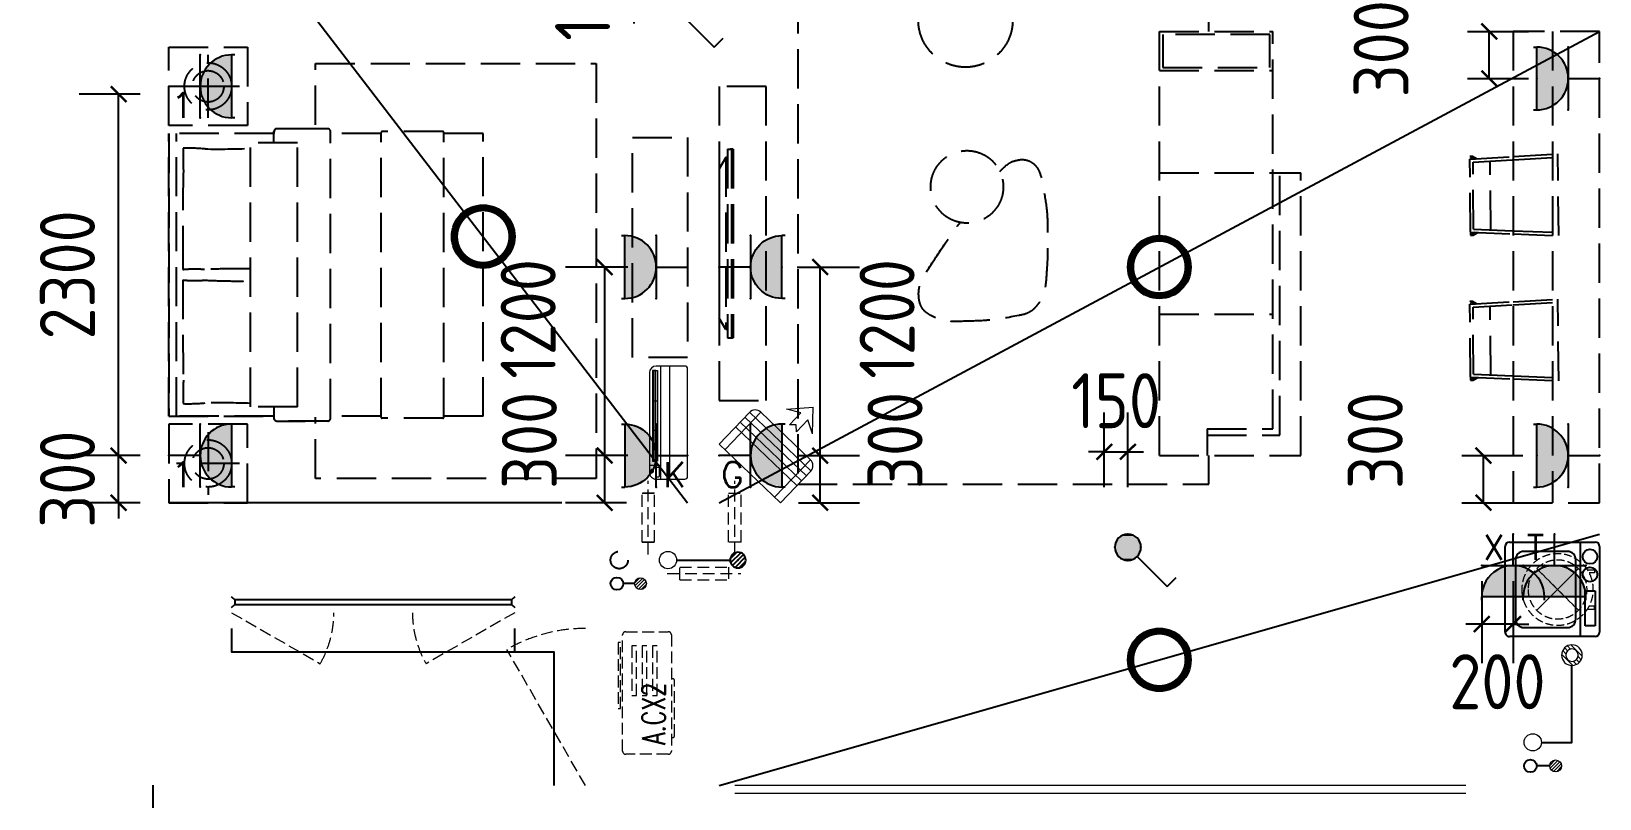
# Model space of a CAD drawing. Extents: x 3002737 to 4077523, y -995787 to -7267.
# Drawn here: x 3214464 to 3224437, y -718839 to -713956 of the extents above; entities that cross this region are included whole.
import ezdxf
from ezdxf.enums import TextEntityAlignment as Align

# ---------------------------------------------------------------- set-up
doc = ezdxf.new("R2010")
doc.units = 0
doc.header["$LTSCALE"] = 1000
doc.header["$MEASUREMENT"] = 0
for name, pattern in [('$1$DASH', [0.35, 0.25, -0.1]), ('A户型$0$DASH', [0.35, 0.25, -0.1]), ('DASH', [0.35, 0.25, -0.1]), ('HIDDEN', [0.375, 0.25, -0.125])]:
    doc.linetypes.add(name, pattern=pattern)
doc.layers.get('0').update_dxf_attribs({"linetype": 'CONTINUOUS'})
doc.layers.get('Defpoints').update_dxf_attribs({"linetype": 'CONTINUOUS'})
for name, color, linetype in [('!!电气', 1, 'CONTINUOUS'), ('3-栏杆1', 252, 'CONTINUOUS'), ('3.5方案汇报，与郭总、侯月琴确定户型_t8$0$2020.03.04 -1安徽标准化洋房户型(UA）_t8_t8$0$看线', 154, 'CONTINUOUS'), ('5fur', 175, 'CONTINUOUS'), ('EQUIP-插座', 3, 'CONTINUOUS'), ('EQUIP-照明', 3, 'CONTINUOUS'), ('LVTRY', 252, 'CONTINUOUS'), ('TEL_TEXT', 7, 'CONTINUOUS'), ('VPIPE-凝结', 150, 'CONTINUOUS'), ('VPIPE-雨水', 4, 'DASH'), ('看线', 185, 'CONTINUOUS')]:
    doc.layers.add(name, color=color, linetype=linetype)
for name, color, linetype, lineweight in [('EQUIP_地漏', 7, 'CONTINUOUS', 18), ('VPIPE-废水', 31, 'TG_F', 18), ('WINDOW', 146, 'CONTINUOUS', 20), ('平面-栏杆', 56, 'CONTINUOUS', 15), ('平面-看线', 252, 'CONTINUOUS', 15), ('平面-空调室内机', 176, 'CONTINUOUS', 9), ('平面-空调预留孔', 252, 'CONTINUOUS', 15), ('粉刷', 251, 'CONTINUOUS', 9)]:
    doc.layers.add(name, color=color, linetype=linetype, lineweight=lineweight)
doc.styles.add('_TCH_DIM', font='SIMPLEX', dxfattribs={"bigfont": 'GBCBIG'})
doc.styles.add('_TEL_DIM', font='SIMPLEX', dxfattribs={"width": 0.8, "height": 3.5, "bigfont": 'HZTXT'})
doc.styles.get("Standard").update_dxf_attribs({"font": 'gbenor.shx', "bigfont": 'gbcbig.shx'})
doc.styles.add('TG_LINETYPE', font='SIMPLEX', dxfattribs={"width": 0.8, "height": 3, "bigfont": 'HZTXT'})
doc.linetypes.add('TG_F', pattern='A,2,-0.3,["F",TG_LINETYPE,S=0.1,R=0,X=-0.23,Y=-0.15],0', length=2.3)
doc.dimstyles.get("Standard").update_dxf_attribs({"dimscale": 100, "dimtxt": 3.5, "dimasz": 1, "dimexe": 2.5, "dimexo": 3, "dimgap": 1.5, "dimtad": 1, "dimdec": 0, "dimzin": 0, "dimdsep": 46, "dimtxsty": 'Standard', "dimblk": 'ARCHTICK', "dimcen": 0.09, "dimadec": 0, "dimazin": 0, "dimtfac": 1, "dimtdec": 0, "dimtix": 1, "dimtmove": 2, "dimatfit": 3, "dimfxl": 1, "dimtolj": 1, "dimtzin": 0, "dimarcsym": 0})

# ---------------------------------------------------------------- blocks, each defined once
blk = doc.blocks.new('dongkong')
at = {"layer": '平面-空调预留孔', "color": 8, "linetype": 'HIDDEN', "ltscale": 0.3}
for p, q in [((-603796, 210899.9), (-603796, 210431.5)), ((-603836, 210821), (-603836, 210510.8)), ((-603836, 210821), (-603756, 210821)), ((-603756, 210821), (-603756, 210510.8))]:
    blk.add_line(p, q, dxfattribs=at)
blk.add_lwpolyline([(-603756, 210510.8), (-603836, 210510.8)], dxfattribs=at)
blk = doc.blocks.new('A$C001338C2')
at = {"color": 8}
for p, q in [((845, 304), (55, 304)), ((109, 215), (109, 304)), ((0, 249), (0, 22)), ((900, 22), (900, 249)), ((22, 0), (878, 0))]:
    blk.add_line(p, q, dxfattribs=at)
at = {"color": 8, "lineweight": 5}
for p, q in [((865, 279), (144, 279)), ((144, 279), (144, 266)), ((387, 279), (144, 279)), ((144, 279), (144, 253)), ((144, 266), (865, 266)), ((144, 240), (144, 253)), ((144, 253), (865, 253)), ((387, 240), (387, 279)), ((865, 279), (622, 279)), ((622, 279), (622, 240)), ((865, 253), (865, 279)), ((865, 266), (865, 240)), ((900, 215), (0, 215)), ((900, 143), (0, 143)), ((865, 240), (144, 240)), ((622, 240), (387, 240))]:
    blk.add_line(p, q, dxfattribs=at)
at = {"color": 8}
for points in [[(73, 275), (57, 275, -0.414214), (51, 281), (51, 283, -0.414214), (57, 289), (73, 289, -0.414214), (79, 283), (79, 281, -0.414214)], [(89, 226), (22, 226, -0.414214), (17, 232), (17, 243, -0.414214), (22, 249), (89, 249, -0.414214), (95, 243), (95, 232, -0.414214)]]:
    blk.add_lwpolyline(points, format="xyb", close=True, dxfattribs=at)
for centre, radius, start, end in [((55, 249), 55, 90, 180), ((845, 249), 55, 360, 90), ((22, 22), 22, 180, 270), ((878, 22), 22, 270, 360)]:
    blk.add_arc(centre, radius, start, end, dxfattribs=at)
blk = doc.blocks.new('$lvtry$00000171')
for p, q in [((-74, 11), (-11, 74)), ((-70, -27), (27, 70)), ((-53, -53), (53, 53)), ((-27, -70), (70, 27)), ((11, -74), (74, -11))]:
    blk.add_line(p, q)
blk.add_circle((0, 0), 75)
blk.add_point((0, 0))
blk = doc.blocks.new('$TwtSys$00000141')
at = {"color": 252}
for p, q in [((-47, 4), (-5, 46)), ((-47, 4), (-5, 46)), ((-44, -18), (18, 44)), ((-44, -18), (18, 44)), ((-33, -33), (33, 33)), ((-33, -33), (33, 33)), ((-16, -44), (44, 16)), ((-16, -44), (44, 16)), ((6, -46), (46, -6)), ((6, -46), (46, -6))]:
    blk.add_line(p, q, dxfattribs=at)
blk.add_circle((0, 0), 47, dxfattribs=at)
blk.add_circle((0, 0), 47, dxfattribs=at)
blk = doc.blocks.new('RECTANG')
for p, q in [((1, 1), (0, 1)), ((0, 1), (0, 0)), ((1, 0), (1, 1)), ((0, 0), (1, 0))]:
    blk.add_line(p, q)
blk = doc.blocks.new('洗衣机')
at = {"layer": 'LVTRY'}
for p, q in [((3791567.4, 243472.1), (3791021, 243472.1)), ((3791116.5, 243472.1), (3791116.5, 242871.5)), ((3790993.7, 243444.5), (3790993.7, 242899.1)), ((3791199, 243412.7), (3791474.9, 243412.7)), ((3791594.6, 242899.1), (3791594.6, 243444.5)), ((3791145.1, 242982.5), (3791145.1, 243358)), ((3791528.8, 243358), (3791528.8, 242982.5)), ((3791021, 242871.5), (3791567.4, 242871.5)), ((3791474.9, 242927.8), (3791199, 242927.8))]:
    blk.add_line(p, q, dxfattribs=at)
at = {"layer": 'LVTRY', "extrusion": (0, 0, -1)}
for centre, major_axis, start_param, end_param in [((3791021, 243444.5), (0, 27.6), -1.570796, 0), ((3791567.4, 243444.5), (0, 27.6), 0, 1.570796), ((3791055.1, 243379.8), (0, 46.9), 3.141593, 9.424778), ((3791199, 243358), (0, 54.7), 4.712389, 6.283185), ((3791474.9, 243358), (0, 54.7), 0, 1.570796), ((3791055.1, 243265.7), (0, 46.9), 3.141593, 9.424778), ((3791199, 242982.5), (0, 54.7), 3.141593, 4.712389), ((3791474.9, 242982.5), (0, 54.7), 1.570796, 3.141593), ((3791021, 242899.1), (0, 27.6), 3.141593, 4.712389), ((3791567.4, 242899.1), (0, 27.6), 1.570796, 3.141593)]:
    blk.add_ellipse(centre, major_axis=major_axis, ratio=0.986385, start_param=start_param, end_param=end_param, dxfattribs=at)
at = {"layer": 'LVTRY', "xscale": 63.25620569481588, "yscale": 224.5369532744355, "zscale": 64.12934308941763, "rotation": 180}
blk.add_blockref('RECTANG', (3791085.2, 243162.4), dxfattribs=at)
blk = doc.blocks.new('$TwtSys$00000543')
at = {"color": 252}
for p, q in [((-94, -9), (9, 94)), ((-9, -94), (94, 9)), ((12, 55), (42, 84)), ((40, 40), (66, 66)), ((55, 12), (84, 42)), ((-84, -42), (-55, -12)), ((-66, -66), (-40, -40)), ((-42, -84), (-12, -55))]:
    blk.add_line(p, q, dxfattribs=at)
for radius in [94, 56.4]:
    blk.add_circle((0, 0), radius, dxfattribs=at)
blk = doc.blocks.new('dnfhfn')
at = {"color": 252, "linetype": '$1$DASH', "ltscale": 0.2}
for p, q in [((101.9, 462.7, 0), (121.9, 462.7, 0)), ((101.9, 417.2, 0), (101.9, 462.7, 0)), ((121.9, 462.7, 0), (121.9, 429, 0)), ((353.1, 462.7, 0), (333.1, 462.7, 0)), ((333.1, 462.7, 0), (333.1, 429, 0)), ((353.1, 417.2, 0), (353.1, 462.7, 0))]:
    blk.add_line(p, q, dxfattribs=at)
at = {"color": 252, "linetype": '$1$DASH', "ltscale": 0.2, "elevation": 0}
for points in [[(94.9, 360.1), (94.9, 360.1), (360.1, 94.9), (360.1, 94.9)], [(360.1, 360.1), (94.9, 94.9), (94.9, 94.9), (360.1, 360.1)]]:
    blk.add_lwpolyline(points, close=True, dxfattribs=at)
at = {"color": 252, "linetype": '$1$DASH', "ltscale": 0.2}
for radius in [227.5, 187.5]:
    blk.add_circle((227.5, 227.5, 0), radius, dxfattribs=at)
blk = doc.blocks.new('fergve')
at = {"layer": '平面-空调预留孔', "color": 8, "linetype": 'DASH', "ltscale": 0.3}
for p, q in [((119062.7, 54987.6), (119062.7, 54977.6)), ((119072.7, 54967.6), (119425.6, 54967.6)), ((119435.6, 54977.6), (119435.6, 54987.6))]:
    blk.add_line(p, q, dxfattribs=at)
blk.add_lwpolyline([(119715.9, 54987.6), (118975.9, 54987.6, -0.414214), (118955.9, 55007.6), (118955.9, 55277.6, -0.414214), (118975.9, 55297.6), (119715.9, 55297.6, -0.414214), (119735.9, 55277.6), (119735.9, 55007.6, -0.414214)], format="xyb", close=True, dxfattribs=at)
for points in [[(119666.7, 55326.8), (119246.8, 55326.8), (119246.8, 55311.6), (119666.7, 55311.6)], [(119645.5, 55239.2), (119330, 55239.2), (119330, 55210.2), (119645.5, 55210.2)], [(119645.5, 55173.4), (119330, 55173.4), (119330, 55144.4), (119645.5, 55144.4)], [(119645.5, 55107.6), (119330, 55107.6), (119330, 55078.6), (119645.5, 55078.6)]]:
    blk.add_lwpolyline(points, close=True, dxfattribs=at)
for centre, start, end in [((119072.7, 54977.6), 180, 270), ((119425.6, 54977.6), 270, 0)]:
    blk.add_arc(centre, 10, start, end, dxfattribs=at)
at = {"layer": '平面-空调预留孔', "color": 8, "linetype": 'DASH', "ltscale": 0.3, "style": '_TCH_DIM', "width": 0.705882}
blk.add_text('A.CX2', height=146.88, dxfattribs=at).set_placement((119015.3, 55027.3))
blk = doc.blocks.new('dasdasf1sa2f31as32f')
at = {"color": 8}
for p, q in [((-116, 585.6), (43.3, 640.5)), ((82.7, 476.6), (43.3, 640.5)), ((-473.5, 259.7), (-339.5, 504)), ((-269.8, 524.3), (-427.7, 236.5)), ((134.6, 245.5), (-338.8, 505.1)), ((-269.8, 524.3), (113.7, 314)), ((-22.8, 585.5), (-116, 585.6)), ((-22.8, 585.5), (-73.4, 493.2)), ((-31.3, 504.4), (-73.4, 493.2)), ((-18.1, 462.9), (-31.3, 504.4)), ((32.4, 555.1), (-18.1, 462.9)), ((82.7, 476.6), (32.4, 555.1)), ((92.6, 168.8), (-380.9, 428.5)), ((114.7, 208.4), (-359.1, 468.2)), ((72.3, 131.9), (-401.1, 391.6)), ((113.7, 314), (-44.2, 26.2)), ((0, 0), (-473.5, 259.7)), ((134, 244.4), (0, 0))]:
    blk.add_line(p, q, dxfattribs=at)
for centre, start, end in [((-294.5, 479.4), 61.25933, 151.25933), ((89, 269), 331.25933, 61.25933)]:
    blk.add_arc(centre, 51.3, start, end, dxfattribs=at)
blk = doc.blocks.new('GDGDRGDGDRGDR')
at = {"layer": '平面-空调室内机', "ltscale": 0.3}
for p, rotation in [((-179479.5, 653502.9), 180), ((634787.3, 1046278.1), 89.99999999999999)]:
    blk.add_blockref('dongkong', p, dxfattribs=dict(at, rotation=rotation))
at = {"layer": '平面-空调预留孔'}
for name, p, rotation in [('dasdasf1sa2f31as32f', (424606.8, 442932.1), 344.9999999966897), ('fergve', (478900.7, 322375.3), 90)]:
    blk.add_blockref(name, p, dxfattribs=dict(at, rotation=rotation))
blk = doc.blocks.new('FGDGDGRDGRRD')
at = {"layer": '5fur', "color": 252, "linetype": 'A户型$0$DASH'}
for p, q in [((423434.8, 366694.8), (423434.8, 363577.1)), ((426049.7, 366458.3), (426049.7, 366694.8)), ((425734.9, 363758.3), (425734.9, 366458.3)), ((425734.9, 366458.3), (426457.1, 366458.3)), ((426457.1, 363928.3), (426457.1, 366458.3)), ((428534.8, 366458.3), (427984.8, 366458.3)), ((427984.8, 366458.3), (427984.8, 363458.3)), ((428234.8, 366458.3), (428234.8, 363458.3)), ((428534.8, 363458.3), (428534.8, 366458.3)), ((419434.8, 366358.3), (419934.8, 366358.3)), ((419434.8, 365858.3), (419434.8, 366358.3)), ((419434.8, 366358.3), (419934.8, 366358.3)), ((419434.8, 365858.3), (419434.8, 366358.3)), ((419934.8, 366358.3), (419934.8, 365858.3)), ((419934.8, 366358.3), (419934.8, 365858.3)), ((426437.1, 366438.3), (425757.1, 366438.3)), ((425757.1, 366438.3), (425757.1, 366228.3)), ((426437.1, 366228.3), (426437.1, 366438.3)), ((419684.8, 365908.3), (419684.8, 366308.3)), ((419684.8, 365908.3), (419684.8, 366308.3)), ((420368.9, 365863.3), (420368.9, 366253.6)), ((420368.9, 366253.6), (422152.9, 366253.6)), ((420368.9, 365863.3), (420368.9, 366253.6)), ((420368.9, 366253.6), (422152.9, 366253.6)), ((422152.9, 366253.6), (422152.9, 363613.5)), ((422152.9, 366253.6), (422152.9, 363613.5)), ((425734.9, 366208.3), (426457.1, 366208.3)), ((425757.1, 366228.3), (426437.1, 366228.3)), ((419884.8, 366108.3), (419484.8, 366108.3)), ((419884.8, 366108.3), (419484.8, 366108.3)), ((423234.8, 366108.3), (422934.8, 366108.3)), ((422934.8, 366108.3), (422934.8, 364108.3)), ((423234.8, 364108.3), (423234.8, 366108.3)), ((419934.8, 365858.3), (419434.8, 365858.3)), ((419934.8, 365858.3), (419434.8, 365858.3)), ((419434.8, 365808.3, 0), (419434.8, 364008.3)), ((419434.8, 364008.3), (419434.8, 365808.3, 0)), ((420103.7, 365808.3, 0), (419434.8, 365808.3)), ((419434.8, 365808.3, 0), (419434.8, 364008.3)), ((419434.8, 364008.3), (419434.8, 365808.3, 0)), ((420103.7, 365808.3, 0), (419434.8, 365808.3)), ((419484.8, 364008.3, 0), (419484.8, 365808.3, 0)), ((419484.8, 364008.3, 0), (419484.8, 365808.3, 0)), ((419953.7, 364068.3, 0), (419953.7, 365748.3, 0)), ((420253.7, 365748.3, 0), (419953.7, 365748.3, 0)), ((419953.7, 364068.3, 0), (419953.7, 365748.3, 0)), ((420253.7, 365748.3, 0), (419953.7, 365748.3, 0)), ((420104.6, 365825.9, 0), (420102.2, 365808.3, 0)), ((420104.6, 365825.9, 0), (420102.2, 365808.3, 0)), ((420103.7, 365748.3, 0), (420103.7, 365820.3, 0)), ((420103.7, 365748.3, 0), (420103.7, 365820.3, 0)), ((420106.6, 365832, 0), (420104.6, 365825.9, 0)), ((420106.6, 365832, 0), (420104.6, 365825.9, 0)), ((420113.2, 365836.9, 0), (420106.6, 365832, 0)), ((420113.2, 365836.9, 0), (420106.6, 365832, 0)), ((420121.7, 365838.3, 0), (420113.2, 365836.9, 0)), ((420121.7, 365838.3, 0), (420113.2, 365836.9, 0)), ((420302.6, 365838.3, 0), (420121.7, 365838.3, 0)), ((420445.7, 365838.3, 0), (420121.7, 365838.3, 0)), ((420302.6, 365838.3, 0), (420121.7, 365838.3, 0)), ((420445.7, 365838.3, 0), (420121.7, 365838.3, 0)), ((420253.7, 364068.3, 0), (420253.7, 365748.3, 0)), ((420253.7, 364068.3, 0), (420253.7, 365748.3, 0)), ((420463.7, 363996.3, 0), (420463.7, 365820.3, 0)), ((420463.7, 363996.3, 0), (420463.7, 365820.3, 0)), ((420784.8, 365808.3, 0), (420463.7, 365808.3, 0)), ((420784.8, 365808.3, 0), (420463.7, 365808.3, 0)), ((420784.8, 364002.3, 0), (420784.8, 365814.3, 0)), ((420784.8, 364002.3, 0), (420784.8, 365814.3, 0)), ((421178.8, 365820.3, 0), (420790.8, 365820.3, 0)), ((421178.8, 365820.3, 0), (420790.8, 365820.3, 0)), ((421184.8, 364002.3, 0), (421184.8, 365814.3, 0)), ((421184.8, 364002.3, 0), (421184.8, 365814.3, 0)), ((421434.8, 365808.3, 0), (421184.8, 365808.3, 0)), ((421434.8, 365808.3, 0), (421184.8, 365808.3, 0)), ((421434.8, 364008.3, 0), (421434.8, 365808.3, 0)), ((421434.8, 364008.3, 0), (421434.8, 365808.3, 0)), ((422384.8, 364383.5), (422384.8, 365783.5)), ((422384.8, 365783.5), (422734.8, 365783.5)), ((422384.8, 364383.5), (422384.8, 365783.5)), ((422384.8, 365783.5), (422734.8, 365783.5)), ((422734.8, 365783.5), (422734.8, 364383.5)), ((422734.8, 365783.5), (422734.8, 364383.5)), ((422978.2, 365654.9), (422934.8, 365583.7)), ((422978.2, 365654.9), (422934.8, 365583.7)), ((422978.2, 365654.9), (422978.2, 364561.7)), ((422987.3, 365654.9), (422978.2, 365654.9)), ((422978.2, 365654.9), (422978.2, 364561.7)), ((422987.3, 365654.9), (422978.2, 365654.9)), ((422987.3, 365708.3), (422987.3, 364508.3)), ((422987.3, 365708.3), (423024.1, 365708.3)), ((422987.3, 365708.3), (422987.3, 364508.3)), ((422987.3, 365708.3), (423024.1, 365708.3)), ((423024.1, 365708.3), (423008.3, 365708.3)), ((423024.1, 365708.3), (423008.3, 365708.3)), ((423013.6, 365708.3), (423013.6, 364508.3)), ((423013.6, 365708.3), (423013.6, 364508.3)), ((423024.1, 365708.3), (423024.1, 364508.3)), ((423024.1, 365708.3), (423024.1, 364508.3)), ((427709.2, 365664.3), (427726.5, 365664.5)), ((427709.2, 365664.3), (427737.5, 365646.7)), ((427709.3, 365650.7), (427716.2, 365645.4)), ((427709.4, 365645), (427984.8, 365661.4)), ((427713.9, 365180.3), (427709.4, 365645)), ((427726.5, 365664.5), (427756.5, 365647.8)), ((427984.8, 365661.4), (428269.5, 365678.2)), ((427984.8, 365641.3), (428269.7, 365658.2)), ((428274.6, 365158.1), (428269.5, 365678.2)), ((422934.8, 365583.7), (422934.8, 364632.9)), ((425734.9, 365558.3), (426634.9, 365558.3)), ((426501.6, 363888.3), (426501.6, 365558.3)), ((426634.9, 363758.3), (426634.9, 365558.3)), ((427729.6, 365626.2), (427984.8, 365641.3)), ((427733.7, 365199.5), (427729.6, 365626.2)), ((427842.2, 365195.2), (427837.9, 365632.6)), ((427713.9, 365180.3), (427984.8, 365169.6)), ((427714, 365174.6), (427720.8, 365180)), ((427714, 365174.6), (427714.1, 365161)), ((427714.1, 365161), (427742, 365179.2)), ((427714.1, 365161), (427731.4, 365161.2)), ((427731.4, 365161.2), (427761.1, 365178.4)), ((427733.7, 365199.5), (427984.8, 365189.6)), ((427984.8, 365189.6), (428274.4, 365178.1)), ((427984.8, 365169.6), (428274.6, 365158.1)), ((427984.8, 364737.6), (428269.5, 364754.5)), ((428274.6, 364234.3), (428269.5, 364754.5)), ((425734.9, 364658.3), (426457.1, 364658.3)), ((427709.2, 364740.6), (427726.5, 364740.7)), ((427709.2, 364740.6), (427737.5, 364722.9)), ((427709.3, 364727), (427716.2, 364721.7)), ((427709.4, 364721.3), (427984.8, 364737.6)), ((427713.9, 364256.6), (427709.4, 364721.3)), ((427726.5, 364740.7), (427756.5, 364724.1)), ((427729.6, 364702.4), (427984.8, 364717.6)), ((427733.7, 364275.8), (427729.6, 364702.4)), ((427842.2, 364271.5), (427837.9, 364708.9)), ((427984.8, 364717.6), (428269.7, 364734.4)), ((422978.2, 364561.7), (422934.8, 364632.9)), ((422987.3, 364561.7), (422978.2, 364561.7)), ((422987.3, 364508.3), (423024.1, 364508.3)), ((422734.8, 364383.5), (422384.8, 364383.5)), ((422734.8, 364383.5), (422384.8, 364383.5)), ((427713.9, 364256.6), (427984.8, 364245.8)), ((427714, 364250.9), (427720.8, 364256.3)), ((427714, 364250.9), (427714.1, 364237.3)), ((427714.1, 364237.3), (427742, 364255.4)), ((427731.4, 364237.4), (427761.1, 364254.7)), ((427733.7, 364275.8), (427984.8, 364265.8)), ((427984.8, 364265.8), (428274.4, 364254.4)), ((427984.8, 364245.8), (428274.6, 364234.3)), ((427714.1, 364237.3), (427731.4, 364237.4)), ((420253.7, 364068.3, 0), (419953.7, 364068.3, 0)), ((420253.7, 364068.3, 0), (419953.7, 364068.3, 0)), ((420103.7, 364068.3, 0), (420103.7, 363996.3, 0)), ((420103.7, 364068.3, 0), (420103.7, 363996.3, 0)), ((422934.8, 364108.3), (423234.8, 364108.3)), ((419434.8, 364008.3), (420102.3, 364008.3, 0)), ((420103.7, 364008.3, 0), (419434.8, 364008.3)), ((419434.8, 364008.3), (420102.3, 364008.3, 0)), ((420103.7, 364008.3, 0), (419434.8, 364008.3)), ((419934.8, 363958.3), (419434.8, 363958.3)), ((419434.8, 363958.3), (419434.8, 363458.3)), ((419934.8, 363958.3), (419434.8, 363958.3)), ((419434.8, 363958.3), (419434.8, 363458.3)), ((419934.8, 363458.3), (419934.8, 363958.3)), ((419934.8, 363458.3), (419934.8, 363958.3)), ((420102.3, 364008.3, 0), (420103.7, 363989.4, 0)), ((420102.3, 364008.3, 0), (420103.7, 363989.4, 0)), ((420103.7, 363989.4, 0), (420111.3, 363980.7, 0)), ((420103.7, 363989.4, 0), (420111.3, 363980.7, 0)), ((420111.3, 363980.7, 0), (420121.7, 363978.3, 0)), ((420111.3, 363980.7, 0), (420121.7, 363978.3, 0)), ((420121.7, 363978.3, 0), (420302.6, 363978.3, 0)), ((420445.7, 363978.3, 0), (420121.7, 363978.3, 0)), ((420121.7, 363978.3, 0), (420302.6, 363978.3, 0)), ((420445.7, 363978.3, 0), (420121.7, 363978.3, 0)), ((420302.6, 363978.3, 0), (420302.6, 363978.3, 0)), ((420302.6, 363978.3, 0), (420302.6, 363978.3, 0)), ((420368.9, 363613.5), (420368.9, 364003.3)), ((420368.9, 363613.5), (420368.9, 364003.3)), ((420784.8, 364008.3, 0), (420463.7, 364008.3, 0)), ((420784.8, 364008.3, 0), (420463.7, 364008.3, 0)), ((421178.8, 363996.3, 0), (420790.8, 363996.3, 0)), ((421178.8, 363996.3, 0), (420790.8, 363996.3, 0)), ((421434.8, 364008.3, 0), (421184.8, 364008.3, 0)), ((421434.8, 364008.3, 0), (421184.8, 364008.3, 0)), ((419684.8, 363908.3), (419684.8, 363508.3)), ((419684.8, 363908.3), (419684.8, 363508.3)), ((426039.6, 363928.3), (426457.1, 363928.3)), ((426039.6, 363928.3), (426039.6, 363758.3)), ((426039.6, 363888.3), (426501.6, 363888.3)), ((425734.9, 363758.3), (426634.9, 363758.3)), ((426049.7, 363577.1), (426049.7, 363758.3)), ((419884.8, 363708.3), (419484.8, 363708.3)), ((419884.8, 363708.3), (419484.8, 363708.3)), ((422152.9, 363613.5), (420368.9, 363613.5)), ((422152.9, 363613.5), (420368.9, 363613.5)), ((423434.8, 363577.1), (426049.7, 363577.1)), ((419434.8, 363458.3), (419934.8, 363458.3)), ((419434.8, 363458.3), (419934.8, 363458.3)), ((427984.8, 363458.3), (428534.8, 363458.3))]:
    blk.add_line(p, q, dxfattribs=at)
for centre, radius in [((424502, 366530.1), 300), ((419684.8, 366108.3), 150), ((419684.8, 366108.3), 150), ((419684.8, 366108.3), 100), ((419684.8, 366108.3), 100), ((424511.4, 365468.5), 230.7), ((419684.8, 363708.3), 150), ((419684.8, 363708.3), 150), ((419684.8, 363708.3), 100), ((419684.8, 363708.3), 100)]:
    blk.add_circle(centre, radius, dxfattribs=at)
for centre, radius, start, end in [((420121.7, 365820.3, 0), 18, 90, 180), ((420121.7, 365820.3, 0), 18, 90, 180), ((420445.7, 365820.3, 0), 18, 0, 90), ((420445.7, 365820.3, 0), 18, 0, 90), ((420790.8, 365814.3, 0), 6, 90, 180), ((420790.8, 365814.3, 0), 6, 90, 180), ((421178.8, 365814.3, 0), 6, 0, 90), ((421178.8, 365814.3, 0), 6, 0, 90), ((421458.5, 365647.9, 0), 1932.2, 178.02978, 182.4617), ((421458.5, 365647.9, 0), 1932.2, 178.02978, 182.4617), ((419559, 364561.5, 0), 1153.3, 84.6984, 91.56817), ((419559, 364561.5, 0), 1153.3, 84.6984, 91.56817), ((419747, 371327.9, 0), 5618.6, 269.16935, 272.10874), ((419747, 371327.9, 0), 5618.6, 269.16935, 272.10874), ((426651.3, 365324.7, 0), 7127.4, 178.02553, 181.06782), ((426651.3, 365324.7, 0), 7127.4, 178.02553, 181.06782), ((457242, 365061.5, 0), 37717.1, 179.80183, 180.18357), ((457242, 365061.5, 0), 37717.1, 179.80183, 180.18357), ((419598.8, 364283, 0), 661.8, 84.57724, 96.39291), ((419598.8, 364283, 0), 661.8, 84.57724, 96.39291), ((419867.3, 361236.2, 0), 3711.3, 88.69421, 93.18221), ((419867.3, 361236.2, 0), 3711.3, 88.69421, 93.18221), ((442429.1, 364673.3, 0), 22905.3, 179.49277, 181.10137), ((442429.1, 364673.3, 0), 22905.3, 179.49277, 181.10137), ((419598.8, 365533.7, 0), 661.8, 263.58024, 275.42276), ((419598.8, 365533.7, 0), 661.8, 263.58024, 275.42276), ((419867.3, 368580.5, 0), 3711.3, 266.81779, 271.30579), ((419867.3, 368580.5, 0), 3711.3, 266.81779, 271.30579), ((421458.5, 364155.4, 0), 1932.2, 177.5383, 181.97022), ((421458.5, 364155.4, 0), 1932.2, 177.5383, 181.97022), ((419559, 365241.8, 0), 1153.3, 268.43183, 275.3016), ((419559, 365241.8, 0), 1153.3, 268.43183, 275.3016), ((419747, 358475.5, 0), 5618.6, 87.89126, 90.83065), ((419747, 358475.5, 0), 5618.6, 87.89126, 90.83065), ((420121.7, 363996.3, 0), 18, 180, 270), ((420121.7, 363996.3, 0), 18, 180, 270), ((420445.7, 363996.3, 0), 18, 270, 0), ((420445.7, 363996.3, 0), 18, 270, 0), ((420790.8, 364002.3, 0), 6, 180, 270), ((420790.8, 364002.3, 0), 6, 180, 270), ((421178.8, 364002.3, 0), 6, 270, 0), ((421178.8, 364002.3, 0), 6, 270, 0)]:
    blk.add_arc(centre, radius, start, end, dxfattribs=at)
for points, knots in [([(424797.2, 365629.4), (424813.8, 365634.4), (424845.2, 365644), (424899.6, 365641.2), (424947.9, 365610.6), (424986.4, 365538.2), (425001.6, 365431), (425025, 365302), (425021.4, 365163.1), (425026.4, 365033.5), (425016.7, 364916), (425010.6, 364812.7), (424973, 364725.6), (424910.4, 364663.5), (424795.2, 364640.3), (424655.8, 364616.2), (424495.3, 364613.3), (424373.4, 364609.7), (424289.6, 364642.4), (424219.5, 364687.5), (424200.6, 364767.1), (424207.9, 364851.1), (424274.9, 364963.1), (424362.5, 365095.1), (424435.6, 365199.3), (424467.5, 365242.1)], [6220.354956, 6220.354956, 6220.354956, 6220.354956, 6328.248444, 6424.175246, 6551.938256, 6664.444537, 6925.611536, 7222.839725, 7482.686159, 7791.452209, 8032.235501, 8220.613415, 8433.331676, 8613.33223, 8743.051056, 9155.054309, 9500.513737, 9749.309695, 9902.88319, 10060.117754, 10246.160301, 10376.205536, 10582.082087, 11043.082338, 11376.115328, 11376.115328, 11376.115328, 11376.115328]), ([(424720.4, 365566.2), (424729, 365575.6), (424748.1, 365595), (424773.7, 365616.7), (424791.9, 365626.5), (424797.2, 365629.4)], [6012.273466, 6012.273466, 6012.273466, 6012.273466, 6091.3752, 6182.540427, 6220.354956, 6220.354956, 6220.354956, 6220.354956])]:
    blk.add_open_spline(points, degree=3, knots=knots, dxfattribs=at)
blk = doc.blocks.new('A$C1C403CBE')
at = {"layer": '!!电气', "color": 1}
blk.add_line((0, -2000), (0, 103), dxfattribs=at)
at = {"layer": '3-栏杆1', "color": 252}
for p, q in [((520.3, 1282.2), (500, 1300)), ((500, 1300), (520.3, 1282.2)), ((2279.7, 1282.2), (2300, 1300)), ((2300, 1300), (2279.7, 1282.2)), ((500, 1233.1), (520.3, 1252.9)), ((2279.7, 1282.1), (520.3, 1282.2)), ((520.3, 1282.2), (520.3, 1252.9)), ((520.3, 1252.9), (2279.7, 1252.9)), ((2279.7, 1282.2), (2279.7, 1252.9)), ((2279.7, 1252.9), (2300, 1233.1)), ((2300, 1233.1), (2279.7, 1252.9))]:
    blk.add_line(p, q, dxfattribs=at)
at = {"layer": '3.5方案汇报，与郭总、侯月琴确定户型_t8$0$2020.03.04 -1安徽标准化洋房户型(UA）_t8_t8$0$看线', "color": 252, "ltscale": 10}
blk.add_line((2600, 1900), (100, 1900), dxfattribs=at)
at = {"layer": 'VPIPE-凝结', "color": 252, "ltscale": 0.1}
blk.add_line((3330, 1535), (3670, 1535), dxfattribs=at)
for points in [[(3062.4, 1385), (2990, 1385)], [(8830, 375), (9024.1, 375), (9024.1, 864.2)], [(8882.4, 225), (8800, 225)]]:
    blk.add_lwpolyline(points, dxfattribs=at)
at = {"layer": 'VPIPE-凝结', "color": 252}
for centre in [(2950, 1385), (8760, 225)]:
    blk.add_circle(centre, 40, dxfattribs=at)
at = {"layer": 'VPIPE-废水', "color": 252}
for centre in [(3275, 1535), (8775, 375)]:
    blk.add_circle(centre, 55, dxfattribs=at)
at = {"layer": 'VPIPE-雨水', "color": 252}
blk.add_circle((2965, 1535), 55, dxfattribs=at)
at = {"layer": 'WINDOW', "color": 252, "linetype": 'DASH', "ltscale": 0.3}
for points in [[(500, 1200), (1063.1, 875.4, 0.131485), (1150, 1200)], [(2300, 1200), (1736.9, 875.4, -0.131485), (1650, 1200)], [(2750, 100), (2250, 966, -0.131652), (2750, 1100)]]:
    blk.add_lwpolyline(points, format="xyb", dxfattribs=at)
at = {"layer": '平面-栏杆', "color": 252}
blk.add_lwpolyline([(8350, 50), (3700, 50)], dxfattribs=at)
at = {"layer": '平面-看线', "color": 252}
blk.add_lwpolyline([(8350, 100), (3700, 100)], dxfattribs=at)
at = {"layer": '看线', "color": 252, "ltscale": 0.5}
for points in [[(500, 1100), (500, 950), (2300, 950), (2300, 1100)], [(500, 1100), (500, 950), (2550, 950), (2550, 100)]]:
    blk.add_lwpolyline(points, dxfattribs=at)
blk.add_blockref('FGDGDGRDGRRD', (-419334.8, -361558.3))
at = {"color": 252}
blk.add_blockref('GDGDRGDGDRGDR', (-420616.6, -441032.1), dxfattribs=at)
at = {"layer": 'EQUIP_地漏', "color": 252, "xscale": -0.8, "yscale": -0.8, "zscale": 0.8, "rotation": 180}
for p in [(3100, 1385), (8920, 225)]:
    blk.add_blockref('$TwtSys$00000141', p, dxfattribs=at)
at = {"layer": 'EQUIP_地漏', "color": 252, "xscale": -0.7000000000000001, "yscale": 0.7000000000000001, "zscale": 0.7}
blk.add_blockref('$TwtSys$00000543', (9024.1, 930), dxfattribs=at)
at = {"layer": 'LVTRY', "color": 252, "xscale": -0.6666666667107825, "yscale": 0.6666666667107825, "rotation": 90.00000000602213}
blk.add_blockref('$lvtry$00000171', (3720, 1535), dxfattribs=at)
at = {"layer": '平面-空调室内机', "color": 252, "ltscale": 0.3, "xscale": -1, "rotation": 180}
blk.add_blockref('dongkong', (606945.9, 212470.8), dxfattribs=at)
at = {"layer": '平面-空调室内机', "color": 252, "ltscale": 0.3, "rotation": 180}
blk.add_blockref('dongkong', (-600646.1, 212470.8), dxfattribs=at)
at = {"layer": '平面-空调预留孔', "color": 252, "xscale": 0.800000000046565, "yscale": 0.800000000046565, "zscale": 0.800000000046565, "rotation": 90.00000023343011}
blk.add_blockref('A$C001338C2', (3399.9, 2050), dxfattribs=at)
at = {"layer": '平面-空调预留孔', "color": 252, "xscale": -1, "rotation": 270}
blk.add_blockref('dnfhfn', (8704.9, 1120.3, 0), dxfattribs=at)
at = {"layer": '粉刷', "color": 252, "xscale": -1}
blk.add_blockref('洗衣机', (3800193.7, -241822.4), dxfattribs=at)
blk = doc.blocks.new('$equip$00001150')
at = {"const_width": 0.1}
blk.add_lwpolyline([(-0.45, 0, 1), (0.45, 0, 1)], format="xyb", close=True, dxfattribs=at)
blk.add_circle((0, 0), 0.5)
at = {"flags": 9}
blk.add_attdef('A', (0, 0), '', height=0.00002, dxfattribs=at)
blk = doc.blocks.new('_ArchTick')
at = {"color": 0, "linetype": 'ByBlock', "const_width": 0.15}
blk.add_lwpolyline([(-0.5, -0.5), (0.5, 0.5)], dxfattribs=at)
blk = doc.blocks.new('*D336')
at = {"layer": '!!电气', "color": 0, "lineweight": -2, "transparency": 16777216}
for p, q in [((3215018.3, -716655.9), (3215018.3, -716555.9)), ((3215156.3, -716655.9), (3214768.3, -716655.9)), ((3215018.3, -716955.9), (3215018.3, -716655.9)), ((3215156.3, -716955.9), (3214768.3, -716955.9)), ((3215018.3, -716955.9), (3215018.3, -717055.9))]:
    blk.add_line(p, q, dxfattribs=at)
at = {"layer": 'Defpoints', "color": 0, "transparency": 16777216}
for p in [(3215018.3, -716655.9), (3215456.3, -716655.9), (3215456.3, -716955.9)]:
    blk.add_point(p, dxfattribs=at)
at = {"layer": '!!电气', "color": 0, "lineweight": -2, "transparency": 16777216, "xscale": 100, "yscale": 100, "zscale": 100}
for p, rotation in [((3215018.3, -716655.9), 270), ((3215018.3, -716955.9), 90)]:
    blk.add_blockref('_ArchTick', p, dxfattribs=dict(at, rotation=rotation))
at = {"layer": '!!电气', "color": 0, "transparency": 16777216, "insert": (3214693.3, -716805.9), "char_height": 350, "attachment_point": 5, "rotation": 90}
blk.add_mtext('\\A1;300', dxfattribs=at)
blk = doc.blocks.new('$equip$00001764')
for p, q in [((-0.5, 1.05), (-0.5, 1)), ((-0.5, 1), (0.5, 1)), ((0.5, 1.05), (0.5, 1)), ((0.5, 0.5), (-0.5, 0.5)), ((0, 0.5), (0, 0))]:
    blk.add_line(p, q)
blk.add_arc((0, 1), 0.5, 180, 0)
for p in [(-0.5, 0.5), (0.5, 0.5), (0, 0)]:
    blk.add_point(p)
for points in [[(0.433, 0.75), (-0.433, 0.75), (0.5, 1), (-0.5, 1)], [(0.25, 0.567), (-0.25, 0.567), (0.433, 0.75), (-0.433, 0.75)], [(0, 0.5), (0, 0.5), (0.25, 0.567), (-0.25, 0.567)]]:
    blk.add_solid(points)
at = {"color": 7, "style": '_TEL_DIM'}
blk.add_attdef('$TEXT$', text='', height=0.4, dxfattribs=at).set_placement((0.303, 0.211), align=Align.MIDDLE_CENTER)
at = {"color": 7, "style": '_TEL_DIM', "flags": 1}
blk.add_attdef('A', text='', height=0.00002, dxfattribs=at).set_placement((0, 0), align=Align.MIDDLE_CENTER)
blk = doc.blocks.new('*D337')
at = {"layer": '!!电气', "color": 0, "lineweight": -2, "transparency": 16777216}
for p, q in [((3218247.7, -716655.9), (3217859.7, -716655.9)), ((3218109.7, -716955.9), (3218109.7, -716655.9)), ((3218247.7, -716955.9), (3217859.7, -716955.9))]:
    blk.add_line(p, q, dxfattribs=at)
at = {"layer": 'Defpoints', "color": 0, "transparency": 16777216}
for p in [(3218109.7, -716655.9), (3218547.7, -716655.9), (3218547.7, -716955.9)]:
    blk.add_point(p, dxfattribs=at)
at = {"layer": '!!电气', "color": 0, "lineweight": -2, "transparency": 16777216, "xscale": 100, "yscale": 100, "zscale": 100}
for p, rotation in [((3218109.7, -716655.9), 90), ((3218109.7, -716955.9), 270)]:
    blk.add_blockref('_ArchTick', p, dxfattribs=dict(at, rotation=rotation))
at = {"layer": '!!电气', "color": 0, "transparency": 16777216, "insert": (3217630.9, -716559.4), "char_height": 350, "attachment_point": 5, "rotation": 90}
blk.add_mtext('\\A1;300', dxfattribs=at)
blk = doc.blocks.new('$equip$00001237')
for p, q in [((-0.5, 1.05), (-0.5, 1)), ((-0.5, 1), (0.5, 1)), ((0.5, 1.05), (0.5, 1)), ((0.5, 0.5), (-0.5, 0.5)), ((0, 0.5), (0, 0))]:
    blk.add_line(p, q)
blk.add_arc((0, 1), 0.5, 180, 0)
for p in [(0, 1), (-0.5, 0.5), (0.5, 0.5), (0, 0)]:
    blk.add_point(p)
for points in [[(0.433, 0.75), (-0.433, 0.75), (0.5, 1), (-0.5, 1)], [(0.25, 0.567), (-0.25, 0.567), (0.433, 0.75), (-0.433, 0.75)], [(0, 0.5), (0, 0.5), (0.25, 0.567), (-0.25, 0.567)]]:
    blk.add_solid(points)
at = {"flags": 9}
blk.add_attdef('A', (0, 0), '', height=0.00002, dxfattribs=at)
blk = doc.blocks.new('*D338')
at = {"layer": '!!电气', "color": 0, "lineweight": -2, "transparency": 16777216}
for p, q in [((3218256.1, -715456), (3217859.7, -715456)), ((3218109.7, -716655.9), (3218109.7, -715456)), ((3218256.1, -716655.9), (3217859.7, -716655.9))]:
    blk.add_line(p, q, dxfattribs=at)
at = {"layer": 'Defpoints', "color": 0, "transparency": 16777216}
for p in [(3218109.7, -715456), (3218556.1, -715456), (3218556.1, -716655.9)]:
    blk.add_point(p, dxfattribs=at)
at = {"layer": '!!电气', "color": 0, "lineweight": -2, "transparency": 16777216, "xscale": 100, "yscale": 100, "zscale": 100}
for p, rotation in [((3218109.7, -715456), 90), ((3218109.7, -716655.9), 270)]:
    blk.add_blockref('_ArchTick', p, dxfattribs=dict(at, rotation=rotation))
at = {"layer": '!!电气', "color": 0, "transparency": 16777216, "insert": (3217623.1, -715785.9), "char_height": 350, "attachment_point": 5, "rotation": 90}
blk.add_mtext('\\A1;1200', dxfattribs=at)
blk = doc.blocks.new('*D339')
at = {"layer": '!!电气', "color": 0, "lineweight": -2, "transparency": 16777216}
for p, q in [((3218294.3, -713655.9), (3218294.3, -713555.9)), ((3218337.5, -713655.9), (3218044.3, -713655.9)), ((3218294.3, -713655.9), (3218294.3, -713805.9)), ((3218337.5, -713805.9), (3218044.3, -713805.9)), ((3218294.3, -713805.9), (3218294.3, -713905.9))]:
    blk.add_line(p, q, dxfattribs=at)
at = {"layer": 'Defpoints', "color": 0, "transparency": 16777216}
for p in [(3218637.5, -713655.9), (3218294.3, -713805.9), (3218637.5, -713805.9)]:
    blk.add_point(p, dxfattribs=at)
at = {"layer": '!!电气', "color": 0, "lineweight": -2, "transparency": 16777216, "xscale": 100, "yscale": 100, "zscale": 100}
for p, rotation in [((3218294.3, -713655.9), 270), ((3218294.3, -713805.9), 90)]:
    blk.add_blockref('_ArchTick', p, dxfattribs=dict(at, rotation=rotation))
at = {"layer": '!!电气', "color": 0, "transparency": 16777216, "insert": (3217969.3, -713730.9), "char_height": 350, "attachment_point": 5, "rotation": 90}
blk.add_mtext('\\A1;150', dxfattribs=at)
blk = doc.blocks.new('$equip$00001962')
for p, q in [((0.147, 0.356), (0.625, 0.833)), ((0.625, 0.833), (0.766, 0.692))]:
    blk.add_line(p, q)
blk.add_circle((0, 0.208), 0.208)
for p in [(0, 0.417), (-0.208, 0.208), (0, 0), (0.208, 0.208)]:
    blk.add_point(p)
for points in [[(-0.18, 0.313), (0.18, 0.313), (-0.208, 0.208), (0.208, 0.208)], [(-0.104, 0.389), (0.104, 0.389), (-0.18, 0.313), (0.18, 0.313)], [(0, 0.417), (0, 0.417), (-0.104, 0.389), (0.104, 0.389)], [(-0.18, 0.104), (0.18, 0.104), (-0.208, 0.208), (0.208, 0.208)], [(-0.104, 0.028), (0.104, 0.028), (-0.18, 0.104), (0.18, 0.104)], [(0, 0), (0, 0), (-0.104, 0.028), (0.104, 0.028)]]:
    blk.add_solid(points)
at = {"layer": 'TEL_TEXT', "style": '_TEL_DIM', "flags": 1}
blk.add_attdef('A', text='', height=0.00002, dxfattribs=at).set_placement((0, 0), align=Align.MIDDLE_CENTER)
blk = doc.blocks.new('*D340')
at = {"layer": '!!电气', "color": 0, "lineweight": -2, "transparency": 16777216}
for p, q in [((3219342.5, -716655.9), (3219730.5, -716655.9)), ((3219480.5, -716955.9), (3219480.5, -716655.9)), ((3219342.5, -716955.9), (3219730.5, -716955.9))]:
    blk.add_line(p, q, dxfattribs=at)
at = {"layer": 'Defpoints', "color": 0, "transparency": 16777216}
for p in [(3219042.5, -716655.9), (3219480.5, -716655.9), (3219042.5, -716955.9)]:
    blk.add_point(p, dxfattribs=at)
at = {"layer": '!!电气', "color": 0, "lineweight": -2, "transparency": 16777216, "xscale": 100, "yscale": 100, "zscale": 100}
for p, rotation in [((3219480.5, -716655.9), 90), ((3219480.5, -716955.9), 270)]:
    blk.add_blockref('_ArchTick', p, dxfattribs=dict(at, rotation=rotation))
at = {"layer": '!!电气', "color": 0, "transparency": 16777216, "insert": (3219956.5, -716559.4), "char_height": 350, "attachment_point": 5, "rotation": 90}
blk.add_mtext('\\A1;300', dxfattribs=at)
blk = doc.blocks.new('*D341')
at = {"layer": '!!电气', "color": 0, "lineweight": -2, "transparency": 16777216}
for p, q in [((3219334.1, -715456), (3219730.5, -715456)), ((3219480.5, -716655.9), (3219480.5, -715456)), ((3219334.1, -716655.9), (3219730.5, -716655.9))]:
    blk.add_line(p, q, dxfattribs=at)
at = {"layer": 'Defpoints', "color": 0, "transparency": 16777216}
for p in [(3219034.1, -715456), (3219480.5, -715456), (3219034.1, -716655.9)]:
    blk.add_point(p, dxfattribs=at)
at = {"layer": '!!电气', "color": 0, "lineweight": -2, "transparency": 16777216, "xscale": 100, "yscale": 100, "zscale": 100}
for p, rotation in [((3219480.5, -715456), 90), ((3219480.5, -716655.9), 270)]:
    blk.add_blockref('_ArchTick', p, dxfattribs=dict(at, rotation=rotation))
at = {"layer": '!!电气', "color": 0, "transparency": 16777216, "insert": (3219905.7, -715785.9), "char_height": 350, "attachment_point": 5, "rotation": 90}
blk.add_mtext('\\A1;1200', dxfattribs=at)
blk = doc.blocks.new('*D342')
at = {"layer": '!!电气', "color": 0, "lineweight": -2, "transparency": 16777216}
for p, q in [((3223560.4, -716655.9), (3223948.3, -716655.9)), ((3223698.3, -716955.9), (3223698.3, -716655.9)), ((3223560.4, -716955.9), (3223948.3, -716955.9))]:
    blk.add_line(p, q, dxfattribs=at)
at = {"layer": 'Defpoints', "color": 0, "transparency": 16777216}
for p in [(3223260.4, -716655.9), (3223698.3, -716655.9), (3223260.4, -716955.9)]:
    blk.add_point(p, dxfattribs=at)
at = {"layer": '!!电气', "color": 0, "lineweight": -2, "transparency": 16777216, "xscale": 100, "yscale": 100, "zscale": 100}
for p, rotation in [((3223698.3, -716655.9), 90), ((3223698.3, -716955.9), 270)]:
    blk.add_blockref('_ArchTick', p, dxfattribs=dict(at, rotation=rotation))
at = {"layer": '!!电气', "color": 0, "transparency": 16777216, "insert": (3223010.3, -716559.4), "char_height": 350, "attachment_point": 5, "rotation": 90}
blk.add_mtext('\\A1;300', dxfattribs=at)
blk = doc.blocks.new('*D343')
at = {"layer": '!!电气', "color": 0, "lineweight": -2, "transparency": 16777216}
for p, q in [((3223597.9, -713955.9), (3223985.8, -713955.9)), ((3223735.8, -714255.9), (3223735.8, -713955.9)), ((3223597.9, -714255.9), (3223985.8, -714255.9))]:
    blk.add_line(p, q, dxfattribs=at)
at = {"layer": 'Defpoints', "color": 0, "transparency": 16777216}
for p in [(3223297.9, -713955.9), (3223735.8, -713955.9), (3223297.9, -714255.9)]:
    blk.add_point(p, dxfattribs=at)
at = {"layer": '!!电气', "color": 0, "lineweight": -2, "transparency": 16777216, "xscale": 100, "yscale": 100, "zscale": 100}
for p, rotation in [((3223735.8, -713955.9), 90), ((3223735.8, -714255.9), 270)]:
    blk.add_blockref('_ArchTick', p, dxfattribs=dict(at, rotation=rotation))
at = {"layer": '!!电气', "color": 0, "transparency": 16777216, "insert": (3223047.9, -714066.4), "char_height": 350, "attachment_point": 5, "rotation": 90}
blk.add_mtext('\\A1;300', dxfattribs=at)
blk = doc.blocks.new('*D356')
at = {"layer": '!!电气', "color": 0, "lineweight": -2, "transparency": 16777216}
for p, q in [((3221287.4, -716855.9), (3221287.4, -716381.5)), ((3221437.4, -716855.9), (3221437.4, -716381.5)), ((3221287.4, -716631.5), (3221187.4, -716631.5)), ((3221287.4, -716631.5), (3221437.4, -716631.5)), ((3221437.4, -716631.5), (3221537.4, -716631.5))]:
    blk.add_line(p, q, dxfattribs=at)
at = {"layer": 'Defpoints', "color": 0, "transparency": 16777216}
for p in [(3221437.4, -716631.5), (3221287.4, -717155.9), (3221437.4, -717155.9)]:
    blk.add_point(p, dxfattribs=at)
at = {"layer": '!!电气', "color": 0, "lineweight": -2, "transparency": 16777216, "xscale": 100, "yscale": 100, "zscale": 100}
blk.add_blockref('_ArchTick', (3221287.4, -716631.5), dxfattribs=at)
at = {"layer": '!!电气', "color": 0, "lineweight": -2, "transparency": 16777216, "xscale": 100, "yscale": 100, "zscale": 100, "rotation": 180}
blk.add_blockref('_ArchTick', (3221437.4, -716631.5), dxfattribs=at)
at = {"layer": '!!电气', "color": 0, "transparency": 16777216, "insert": (3221362.4, -716306.5), "char_height": 350, "attachment_point": 5}
blk.add_mtext('\\A1;150', dxfattribs=at)
blk = doc.blocks.new('*D363')
at = {"layer": '!!电气', "color": 0, "lineweight": -2, "transparency": 16777216}
for p, q in [((3223687.4, -717455.9), (3223687.4, -717977.8)), ((3223887.4, -717455.9), (3223887.4, -717977.8)), ((3223687.4, -717727.8), (3223587.4, -717727.8)), ((3223887.4, -717727.8), (3223687.4, -717727.8)), ((3223887.4, -717727.8), (3223987.4, -717727.8))]:
    blk.add_line(p, q, dxfattribs=at)
at = {"layer": 'Defpoints', "color": 0, "transparency": 16777216}
for p in [(3223687.4, -717155.9), (3223887.4, -717155.9), (3223687.4, -717727.8)]:
    blk.add_point(p, dxfattribs=at)
at = {"layer": '!!电气', "color": 0, "lineweight": -2, "transparency": 16777216, "xscale": 100, "yscale": 100, "zscale": 100}
blk.add_blockref('_ArchTick', (3223687.4, -717727.8), dxfattribs=at)
at = {"layer": '!!电气', "color": 0, "lineweight": -2, "transparency": 16777216, "xscale": 100, "yscale": 100, "zscale": 100, "rotation": 180}
blk.add_blockref('_ArchTick', (3223887.4, -717727.8), dxfattribs=at)
at = {"layer": '!!电气', "color": 0, "transparency": 16777216, "insert": (3223787.4, -718095.1), "char_height": 350, "attachment_point": 5}
blk.add_mtext('\\A1;200', dxfattribs=at)
blk = doc.blocks.new('*D254')
at = {"layer": '!!电气', "color": 0, "lineweight": -2, "transparency": 16777216}
for p, q in [((3215156.3, -714355.8), (3214768.3, -714355.8)), ((3215018.3, -716655.9), (3215018.3, -714355.8)), ((3215156.3, -716655.9), (3214768.3, -716655.9))]:
    blk.add_line(p, q, dxfattribs=at)
at = {"layer": 'Defpoints', "color": 0, "transparency": 16777216}
for p in [(3215018.3, -714355.8), (3215456.3, -714355.8), (3215456.3, -716655.9)]:
    blk.add_point(p, dxfattribs=at)
at = {"layer": '!!电气', "color": 0, "lineweight": -2, "transparency": 16777216, "xscale": 100, "yscale": 100, "zscale": 100}
for p, rotation in [((3215018.3, -714355.8), 90), ((3215018.3, -716655.9), 270)]:
    blk.add_blockref('_ArchTick', p, dxfattribs=dict(at, rotation=rotation))
at = {"layer": '!!电气', "color": 0, "transparency": 16777216, "insert": (3214693.3, -715505.9), "char_height": 350, "attachment_point": 5, "rotation": 90}
blk.add_mtext('\\A1;2300', dxfattribs=at)

msp = doc.modelspace()

# ---------------------------------------------------------------- linework, layer by layer
at = {"layer": '!!电气'}
for points in [[(3215337.4, -712655.9), (3218637.5, -716955.9)], [(3218837.4, -716955.9), (3224437.4, -713955.9)], [(3218837.4, -718755.9), (3224437.4, -717155.9)]]:
    msp.add_lwpolyline(points, dxfattribs=at)

# ---------------------------------------------------------------- block references
msp.add_blockref('A$C1C403CBE', (3215237.4, -718855.9), dxfattribs=at)
at = {"layer": 'EQUIP-插座', "color": 4}
ref = msp.add_blockref('$equip$00001764', (3215337.4, -714305.9), dxfattribs=dict(at, xscale=400, yscale=400, zscale=400, rotation=270))
ref.add_attrib('$TEXT$', '1', dxfattribs={"layer": '0', "color": 7, "height": 160, "style": '_TEL_DIM'}).set_placement((3215421.8, -714427.1), align=Align.MIDDLE_CENTER)
at = {"layer": 'EQUIP-插座', "color": 2, "yscale": 400, "zscale": 400}
for p, xscale, rotation in [((3224437.5, -714255.9), 400, 90), ((3218637.5, -715456), 400, 90), ((3218837.4, -715456), -400, 270), ((3224437.4, -716655.9), 400, 90)]:
    msp.add_blockref('$equip$00001237', p, dxfattribs=dict(at, xscale=xscale, rotation=rotation))
at = {"layer": 'EQUIP-插座', "color": 4}
ref = msp.add_blockref('$equip$00001764', (3215337.4, -716655.8), dxfattribs=dict(at, xscale=400, yscale=400, zscale=400, rotation=270))
ref.add_attrib('$TEXT$', '1', dxfattribs={"layer": '0', "color": 7, "height": 160, "style": '_TEL_DIM'}).set_placement((3215421.8, -716777.1), align=Align.MIDDLE_CENTER)
at = {"layer": 'EQUIP-插座', "color": 2}
ref = msp.add_blockref('$equip$00001764', (3218637.5, -716655.9), dxfattribs=dict(at, xscale=-400, yscale=400, zscale=400, rotation=90))
ref.add_attrib('$TEXT$', 'K', dxfattribs={"layer": '0', "color": 7, "height": 160, "style": '_TEL_DIM'}).set_placement((3218553.1, -716777.1), align=Align.MIDDLE_CENTER)
ref = msp.add_blockref('$equip$00001764', (3218837.4, -716655.9), dxfattribs=dict(at, xscale=400, yscale=400, zscale=400, rotation=270))
ref.add_attrib('$TEXT$', 'G', dxfattribs={"layer": '0', "color": 7, "height": 160, "style": '_TEL_DIM'}).set_placement((3218921.9, -716777.1), align=Align.MIDDLE_CENTER)
at = {"layer": 'EQUIP-插座'}
ref = msp.add_blockref('$equip$00001764', (3223887.4, -717155.9), dxfattribs=dict(at, xscale=400, yscale=400, zscale=400, rotation=179.9999999989256))
ref.add_attrib('$TEXT$', 'X', dxfattribs={"layer": '0', "color": 7, "height": 160, "style": '_TEL_DIM'}).set_placement((3223766.1, -717240.3), align=Align.MIDDLE_CENTER)
ref = msp.add_blockref('$equip$00001764', (3224150.5, -717155.9), dxfattribs=dict(at, xscale=400, yscale=400, zscale=400, rotation=179.9999999989256))
ref.add_attrib('$TEXT$', 'T', dxfattribs={"layer": '0', "color": 7, "height": 160, "style": '_TEL_DIM'}).set_placement((3224029.3, -717240.3), align=Align.MIDDLE_CENTER)
at = {"layer": 'EQUIP-照明', "color": 1, "xscale": -400, "yscale": 400, "zscale": 400, "rotation": 180}
for p in [(3218556.8, -713722.5), (3221437.4, -717155.9)]:
    msp.add_blockref('$equip$00001962', p, dxfattribs=at)
at = {"layer": 'EQUIP-照明', "color": 2, "xscale": 400, "yscale": 400, "zscale": 400}
for p in [(3217337.4, -715261.9), (3221637.4, -715455.9), (3221637.4, -717955.9)]:
    msp.add_blockref('$equip$00001150', p, dxfattribs=at)

# ---------------------------------------------------------------- dimensions: what is measured, and where the dimension line sits
at = {"layer": '!!电气'}
dim = msp.add_linear_dim(base=(3218294.3, -713805.9), p1=(3218637.5, -713655.9), p2=(3218637.5, -713805.9), angle=90, dimstyle='Standard', override={"dimzin": 8}, dxfattribs=at)
dim.commit()
dim.dimension.update_dxf_attribs({"geometry": '*D339', "text_midpoint": (3217969.3, -713730.9)})
at = {"layer": '!!电气', "color": 1}
for base, p1, p2, picture, middle in [((3223735.8, -713955.9), (3223297.9, -714255.9), (3223297.9, -713955.9), '*D343', (3223047.9, -714066.4)), ((3218109.7, -716655.9, 0), (3218547.7, -716955.9, 0), (3218547.7, -716655.9, 0), '*D337', (3217630.9, -716559.4, 0)), ((3219480.5, -716655.9), (3219042.5, -716955.9), (3219042.5, -716655.9), '*D340', (3219956.5, -716559.4)), ((3223698.3, -716655.9), (3223260.4, -716955.9), (3223260.4, -716655.9), '*D342', (3223010.3, -716559.4))]:
    dim = msp.add_linear_dim(base=base, p1=p1, p2=p2, angle=90, dimstyle='Standard', override={"dimzin": 8}, dxfattribs=at)
    dim.commit()
    dim.dimension.update_dxf_attribs({"geometry": picture, "text_midpoint": middle, "dimtype": 128})
for base, p1, p2, picture, middle in [((3215018.3, -714355.8), (3215456.3, -716655.9), (3215456.3, -714355.8), '*D254', (3214693.3, -715505.9)), ((3215018.3, -716655.9), (3215456.3, -716955.9), (3215456.3, -716655.9), '*D336', (3214693.3, -716805.9))]:
    dim = msp.add_linear_dim(base=base, p1=p1, p2=p2, angle=90, dimstyle='Standard', override={"dimzin": 8}, dxfattribs=at)
    dim.commit()
    dim.dimension.update_dxf_attribs({"geometry": picture, "text_midpoint": middle})
at = {"layer": '!!电气'}
for base, p1, p2, picture, middle in [((3218109.7, -715456, 0), (3218556.1, -716655.9, 0), (3218556.1, -715456, 0), '*D338', (3217623.1, -715785.9, 0)), ((3219480.5, -715456), (3219034.1, -716655.9), (3219034.1, -715456), '*D341', (3219905.7, -715785.9))]:
    dim = msp.add_linear_dim(base=base, p1=p1, p2=p2, angle=90, dimstyle='Standard', override={"dimzin": 8}, dxfattribs=at)
    dim.commit()
    dim.dimension.update_dxf_attribs({"geometry": picture, "text_midpoint": middle, "dimtype": 128})
dim = msp.add_linear_dim(base=(3221437.4, -716631.5), p1=(3221287.4, -717155.9), p2=(3221437.4, -717155.9), dimstyle='Standard', override={"dimzin": 8}, dxfattribs=at)
dim.commit()
dim.dimension.update_dxf_attribs({"geometry": '*D356', "text_midpoint": (3221362.4, -716306.5)})
dim = msp.add_linear_dim(base=(3223687.4, -717727.8), p1=(3223887.4, -717155.9), p2=(3223687.4, -717155.9), dimstyle='Standard', override={"dimzin": 8}, dxfattribs=at)
dim.commit()
dim.dimension.update_dxf_attribs({"geometry": '*D363', "text_midpoint": (3223787.4, -718095.1), "dimtype": 128})

doc.saveas('drawing.dxf')
